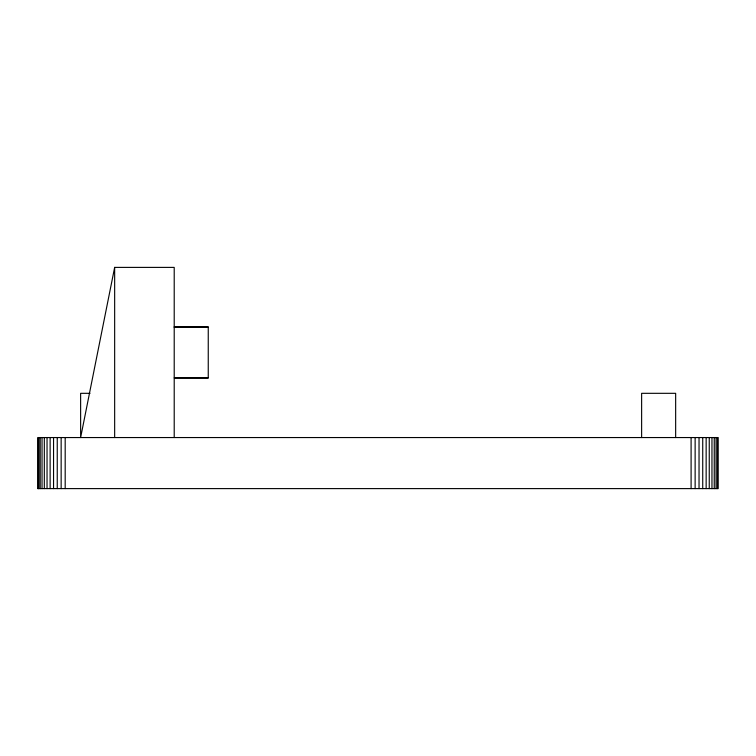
<?xml version="1.0" encoding="UTF-8"?>
<svg xmlns="http://www.w3.org/2000/svg" width="756" height="756" viewBox="0 0 756 756"><rect width="100%" height="100%" fill="white"/><g stroke="black" fill="none" stroke-linecap="round" stroke-linejoin="round"><path stroke-width="1.13" d="M38.083 437.554L38.083 488.603L38.083 437.554L718.2 437.554L718.2 488.603L37.8 488.603M174.211 437.554L174.211 267.397L114.657 267.397L80.627 437.554L80.627 393.318L90.011 393.318M174.22 326.989L208.25 326.989L208.25 377.962L174.211 377.915L208.25 377.877M174.211 327.074L208.25 327.036M717.397 437.554L717.397 488.603M716.074 437.554L716.074 488.603M714.25 437.554L714.25 488.603M711.963 437.554L711.963 488.603M709.251 437.554L709.251 488.603M706.151 437.554L706.151 488.603M702.73 437.554L702.73 488.603M699.035 437.554L699.035 488.603M695.133 437.554L695.133 488.603M691.097 437.554L691.097 488.603M675.656 437.554L675.656 393.318L641.627 393.318L641.627 437.554M114.657 267.397L114.657 437.554M65.186 437.554L65.186 488.603M61.151 437.554L61.151 488.603M57.248 437.554L57.248 488.603M53.553 437.554L53.553 488.603M50.132 437.554L50.132 488.603M47.033 437.554L47.033 488.603M44.32 437.554L44.32 488.603M42.034 437.554L42.034 488.603M40.21 437.554L40.21 488.603M38.887 437.554L38.887 488.603"/></g></svg>
